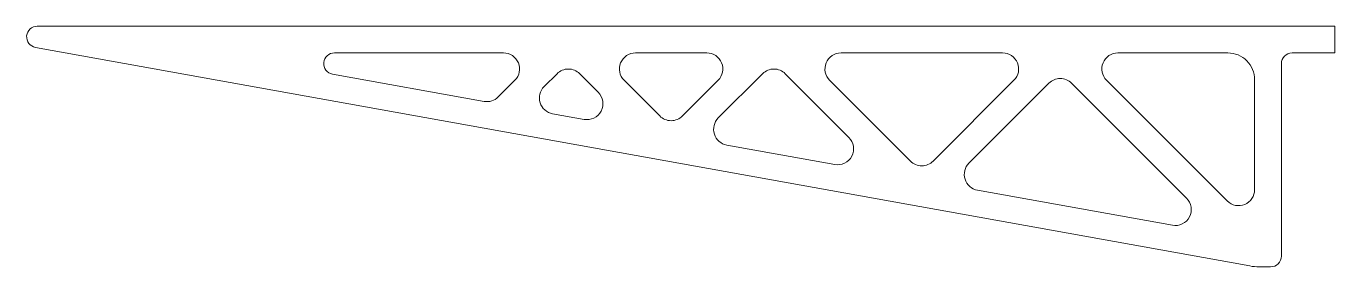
# Model space of a CAD drawing. Header units: millimetres. Extents: x -122 to 122, y -37 to 8.
import ezdxf

# ---------------------------------------------------------------- set-up
doc = ezdxf.new("R2010")
doc.units = ezdxf.units.MM
doc.header["$MEASUREMENT"] = 0

msp = doc.modelspace()

# ---------------------------------------------------------------- linework, layer by layer
at = {"lineweight": 9}
for points in [[(-120.4077, 8.3151), (-121.4434, 8.3151), (-122.3077, 7.5245), (-122.3998, 6.493), (-122.3998, 6.493), (-122.4919, 5.4614), (-121.7813, 4.5302), (-120.762, 4.3467)], [(-64.8522, 3.3151), (-65.8878, 3.3151), (-66.7522, 2.5245), (-66.8443, 1.493), (-66.8443, 1.493), (-66.9364, 0.4614), (-66.2257, -0.4698), (-65.2065, -0.6533)], [(-31.1131, -1.8062), (-30.2551, -0.9482), (-29.9984, 0.3421), (-30.4628, 1.4631), (-30.4628, 1.4631), (-30.9271, 2.5842), (-32.021, 3.3151), (-33.2344, 3.3151)], [(-8.5737, 3.3151), (-9.7871, 3.3151), (-10.881, 2.5842), (-11.3453, 1.4631), (-11.3453, 1.4631), (-11.8097, 0.3421), (-11.553, -0.9482), (-10.695, -1.8062)], [(6.8893, -1.8062), (7.7473, -0.9482), (8.0039, 0.3421), (7.5396, 1.4631), (7.5396, 1.4631), (7.0752, 2.5842), (5.9813, 3.3151), (4.768, 3.3151)], [(29.8598, 3.3151), (28.6464, 3.3151), (27.5525, 2.5842), (27.0882, 1.4631), (27.0882, 1.4631), (26.6238, 0.3421), (26.8805, -0.9482), (27.7385, -1.8062)], [(62.196, -1.8062), (63.054, -0.9482), (63.3107, 0.3421), (62.8463, 1.4631), (62.8463, 1.4631), (62.382, 2.5842), (61.2881, 3.3151), (60.0747, 3.3151)], [(81.631, 3.3151), (80.4176, 3.3151), (79.3237, 2.5842), (78.8594, 1.4631), (78.8594, 1.4631), (78.395, 0.3421), (78.6517, -0.9482), (79.5097, -1.8062)], [(107.1915, -1.6849), (107.1915, -0.3588), (106.6647, 0.9129), (105.727, 1.8506), (105.727, 1.8506), (104.7893, 2.7883), (103.5176, 3.3151), (102.1915, 3.3151)], [(114.1915, 3.3151), (113.661, 3.3151), (113.1523, 3.1044), (112.7773, 2.7293), (112.7773, 2.7293), (112.4022, 2.3542), (112.1915, 1.8455), (112.1915, 1.3151)], [(-18.9983, -0.574), (-19.5609, -0.0114), (-20.324, 0.3047), (-21.1196, 0.3047), (-21.1196, 0.3047), (-21.9153, 0.3047), (-22.6783, -0.0114), (-23.2409, -0.574)], [(19.4352, -0.574), (18.8726, -0.0114), (18.1095, 0.3047), (17.3139, 0.3047), (17.3139, 0.3047), (16.5182, 0.3047), (15.7552, -0.0114), (15.1926, -0.574)], [(72.9742, -2.3418), (72.4116, -1.7791), (71.6485, -1.4631), (70.8529, -1.4631), (70.8529, -1.4631), (70.0572, -1.4631), (69.2941, -1.7791), (68.7315, -2.3418)], [(-25.6523, -2.9853), (-26.442, -3.775), (-26.7276, -4.938), (-26.3937, -6.0037), (-26.3937, -6.0037), (-26.0598, -7.0694), (-25.1615, -7.8614), (-24.0624, -8.0592)], [(-18.1811, -9.1178), (-16.8905, -9.3501), (-15.5986, -8.7173), (-14.9911, -7.5553), (-14.9911, -7.5553), (-14.3835, -6.3932), (-14.6011, -4.9712), (-15.5283, -4.044)], [(-4.0242, -8.477), (-3.4616, -9.0396), (-2.6985, -9.3557), (-1.9029, -9.3557), (-1.9029, -9.3557), (-1.1072, -9.3557), (-0.3442, -9.0396), (0.2185, -8.477)], [(6.9185, -8.8481), (6.1288, -9.6378), (5.8431, -10.8007), (6.177, -11.8664), (6.177, -11.8664), (6.511, -12.9321), (7.4092, -13.7241), (8.5083, -13.9219)], [(28.689, -17.5545), (29.9796, -17.7868), (31.2715, -17.154), (31.879, -15.9919), (31.879, -15.9919), (32.4866, -14.8298), (32.269, -13.4078), (31.3418, -12.4806)], [(42.8459, -16.9137), (43.4085, -17.4763), (44.1716, -17.7923), (44.9673, -17.7923), (44.9673, -17.7923), (45.7629, -17.7923), (46.526, -17.4763), (47.0886, -16.9137)], [(53.7886, -17.2847), (52.9989, -18.0744), (52.7132, -19.2373), (53.0472, -20.303), (53.0472, -20.303), (53.3811, -21.3687), (54.2793, -22.1607), (55.3785, -22.3586)], [(91.8246, -28.9189), (93.1152, -29.1512), (94.4071, -28.5184), (95.0147, -27.3563), (95.0147, -27.3563), (95.6222, -26.1943), (95.4047, -24.7722), (94.4774, -23.845)], [(102.0702, -24.3667), (102.9282, -25.2247), (104.2185, -25.4813), (105.3395, -25.017), (105.3395, -25.017), (106.4606, -24.5526), (107.1915, -23.4587), (107.1915, -22.2454)], [(110.1915, -36.6849), (110.7219, -36.6849), (111.2306, -36.4742), (111.6057, -36.0991), (111.6057, -36.0991), (111.9808, -35.724), (112.1915, -35.2153), (112.1915, -34.6849)]]:
    msp.add_open_spline(points, degree=3, knots=[0, 0, 0, 0, 0.33333333, 0.33333333, 0.33333333, 0.33333333, 1, 1, 1, 1], dxfattribs=at)
for points in [[(122.1915, 8.3151), (122.1915, 8.3151), (-120.4077, 8.3151), (-120.4077, 8.3151)], [(122.1915, 3.3151), (122.1915, 3.3151), (122.1915, 8.3151), (122.1915, 8.3151)], [(-120.762, 4.3467), (-120.762, 4.3467), (106.3128, -36.5267), (106.3128, -36.5267)], [(-64.8522, 3.3151), (-64.8522, 3.3151), (-33.2344, 3.3151), (-33.2344, 3.3151)], [(-8.5737, 3.3151), (-8.5737, 3.3151), (4.7679, 3.3151), (4.7679, 3.3151)], [(29.8598, 3.3151), (29.8598, 3.3151), (60.0747, 3.3151), (60.0747, 3.3151)], [(81.631, 3.3151), (81.631, 3.3151), (102.1915, 3.3151), (102.1915, 3.3151)], [(114.1915, 3.3151), (114.1915, 3.3151), (122.1915, 3.3151), (122.1915, 3.3151)], [(112.1915, -34.6849), (112.1915, -34.6849), (112.1915, 1.3151), (112.1915, 1.3151)], [(-36.8804, -5.752), (-36.8804, -5.752), (-65.2065, -0.6533), (-65.2065, -0.6533)], [(-31.1131, -1.8062), (-31.1131, -1.8062), (-34.2276, -4.9207), (-34.2276, -4.9207)], [(-25.6523, -2.9853), (-25.6523, -2.9853), (-23.2409, -0.574), (-23.2409, -0.574)], [(-18.9983, -0.574), (-18.9983, -0.574), (-15.5283, -4.044), (-15.5283, -4.044)], [(-4.0242, -8.477), (-4.0242, -8.477), (-10.695, -1.8062), (-10.695, -1.8062)], [(6.8893, -1.8062), (6.8893, -1.8062), (0.2185, -8.477), (0.2185, -8.477)], [(6.9185, -8.8481), (6.9185, -8.8481), (15.1926, -0.574), (15.1926, -0.574)], [(19.4352, -0.574), (19.4352, -0.574), (31.3418, -12.4806), (31.3418, -12.4806)], [(42.8459, -16.9137), (42.8459, -16.9137), (27.7385, -1.8062), (27.7385, -1.8062)], [(62.196, -1.8062), (62.196, -1.8062), (47.0886, -16.9137), (47.0886, -16.9137)], [(53.7886, -17.2847), (53.7886, -17.2847), (68.7315, -2.3418), (68.7315, -2.3418)], [(72.9742, -2.3418), (72.9742, -2.3418), (94.4774, -23.845), (94.4774, -23.845)], [(102.0702, -24.3667), (102.0702, -24.3667), (79.5097, -1.8062), (79.5097, -1.8062)], [(107.1915, -1.6849), (107.1915, -1.6849), (107.1915, -22.2454), (107.1915, -22.2454)], [(-36.8804, -5.752), (-35.9133, -5.926), (-34.9224, -5.6155), (-34.2276, -4.9207)], [(-18.1811, -9.1178), (-18.1811, -9.1178), (-24.0624, -8.0592), (-24.0624, -8.0592)], [(28.689, -17.5545), (28.689, -17.5545), (8.5083, -13.9219), (8.5083, -13.9219)], [(91.8246, -28.9189), (91.8246, -28.9189), (55.3785, -22.3586), (55.3785, -22.3586)], [(106.3128, -36.5267), (106.8974, -36.632), (107.4903, -36.6849), (108.0843, -36.6849)], [(108.0843, -36.6849), (108.0843, -36.6849), (110.1915, -36.6849), (110.1915, -36.6849)]]:
    msp.add_open_spline(points, degree=3, dxfattribs=at)

doc.saveas('drawing.dxf')
